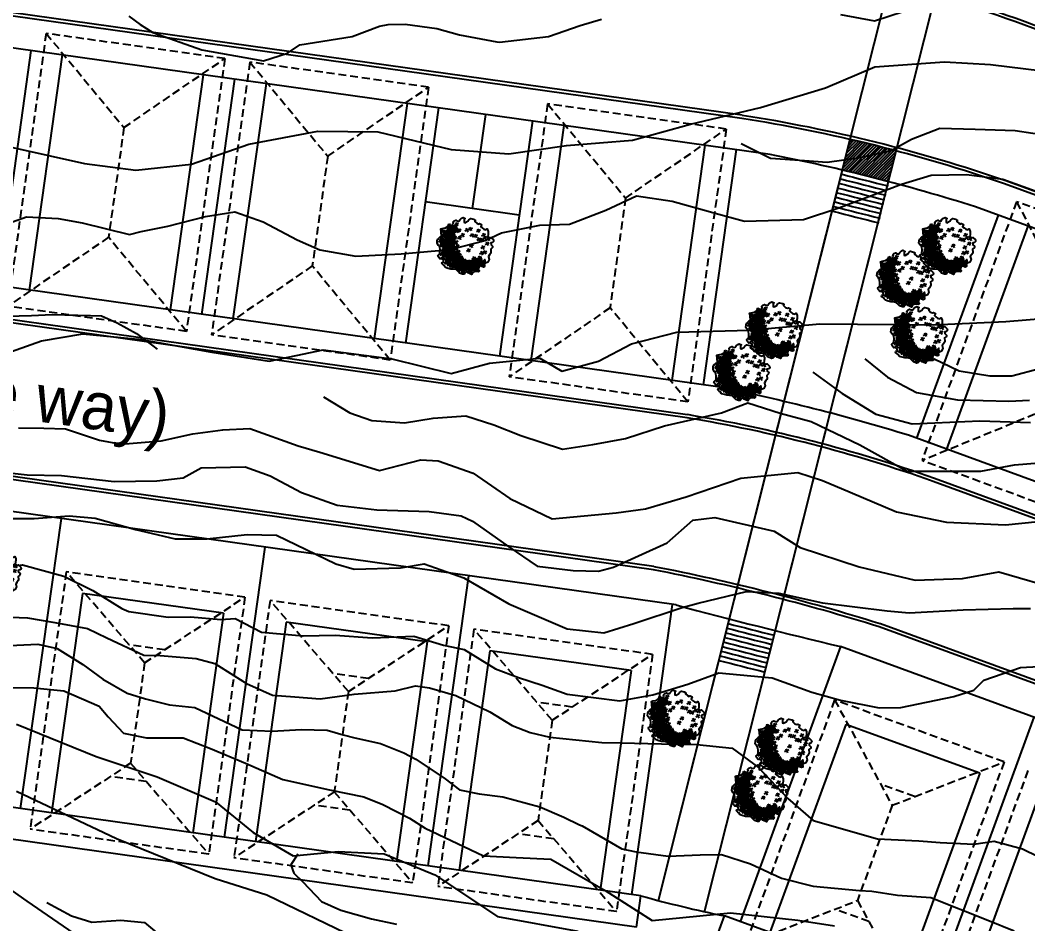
# Model space of a CAD drawing. Header units: inches. Extents: x 200 to 566, y -336 to 11.
# Drawn here: x 308.8 to 372.5, y -160.5 to -103.4 of the extents above; entities that cross this region are included whole.
import ezdxf

# ---------------------------------------------------------------- set-up
doc = ezdxf.new("R2010")
doc.units = ezdxf.units.IN
doc.header["$MEASUREMENT"] = 0
doc.linetypes.add('DASHED', pattern=[0.75, 0.5, -0.25])
doc.layers.get('0').update_dxf_attribs({"color": 31})
for name, color, linetype in [('boundary', 21, 'Continuous'), ('NEW', 7, 'Continuous'), ('pavement', 32, 'Continuous'), ('retaining wall', 7, 'Continuous'), ('roof', 1, 'DASHED'), ('trees', 76, 'Continuous')]:
    doc.layers.add(name, color=color, linetype=linetype)

# ---------------------------------------------------------------- blocks, each defined once
blk = doc.blocks.new('decitree')
at = {"layer": 'boundary'}
blk.add_lwpolyline([(-4.54, 2.53), (-4.18, 2.47), (-3.98, 2.25), (-3.73, 2.5), (-3.82, 2.86), (-3.79, 3.05), (-3.98, 3.19), (-3.85, 3.55), (-3.6, 3.83), (-3.26, 3.8), (-2.93, 3.97), (-2.85, 4.33), (-2.68, 4.75), (-2.46, 5), (-1.93, 5), (-2.01, 4.66), (-1.79, 4.22), (-1.54, 4.25), (-1.21, 4.75), (-1.15, 5.08), (-0.9, 5.52), (-0.29, 5.63), (0.15, 5.58), (0.12, 5.33), (0.65, 5.19), (1.1, 5.19), (1.23, 5.38), (1.68, 5.36), (1.73, 4.86), (2.1, 4.75), (2.54, 4.66), (3.01, 4.75), (3.18, 5.05), (3.59, 4.66), (3.71, 4.44), (3.84, 4.11), (3.98, 3.61), (4.4, 3.58), (4.65, 3.75), (5.34, 3.53), (5.51, 3.25), (5.4, 2.94), (5.12, 2.72), (5.32, 2.39), (5.76, 2.25), (5.87, 1.97), (5.65, 1.53), (5.98, 0.97), (6.04, 0.78), (5.98, 0.31), (5.9, -0.11), (6.29, -0.58), (6.29, -1.22), (5.95, -1.63), (5.68, -1.25), (5.48, -0.97), (5.26, -1.52), (5.95, -2.08), (6.07, -2.33), (5.9, -2.55), (5.01, -2.63), (5.12, -3.41), (5.51, -3.63), (5.4, -3.88), (4.62, -4.19), (4.32, -4.63), (4.34, -5.02), (3.54, -5.02), (3.07, -4.91), (2.93, -5.32), (2.87, -5.63), (2.59, -5.79), (1.93, -5.85), (1.71, -5.77), (0.96, -5.52), (0.37, -5.66), (-0.1, -5.88), (-0.65, -5.99), (-1.26, -6.07), (-1.62, -5.9), (-1.93, -5.79), (-2.32, -5.68), (-2.37, -5.43), (-2.21, -5.29), (-2.07, -5.29), (-2.35, -4.82), (-2.82, -4.77), (-3.1, -4.96), (-3.57, -4.71), (-3.79, -4.49), (-3.76, -4.32), (-3.71, -4.24), (-3.62, -3.85), (-3.87, -3.24), (-4.18, -2.74), (-4.43, -2.58), (-4.57, -2.55), (-5.07, -2.24), (-5.26, -1.74), (-5.29, -1.36), (-5.09, -0.75), (-4.87, -0.47), (-5.32, 0.31), (-5.65, 0.81), (-5.43, 1.03), (-4.85, 1.45), (-4.48, 2.03), (-4.57, 2.47), (-4.54, 2.55)], dxfattribs=at)
at = {"layer": 'trees', "linetype": 'Continuous'}
for points in [[(1.93, 4.27), (1.35, 3.53)], [(-4.59, 2.23), (-4.33, 2.19), (-4.18, 2.01), (-4.26, 2.45), (-4.26, 2.46)], [(-4.59, 2.23), (-4.33, 2.19), (-4.18, 2.01), (-4.26, 2.45), (-4.26, 2.46)], [(-3.76, 2.14), (-4.35, 1.39)], [(-4.12, 2.44), (-3.43, 1.89)], [(-3.48, 2.53), (-4.07, 1.78)], [(-3.62, 2.64), (-2.93, 2.08)], [(-2.99, 2.72), (-3.57, 1.97)], [(-3.54, 2.19), (-2.85, 1.64)], [(-3.48, 2.55), (-2.79, 2)], [(-2.9, 2.28), (-3.48, 1.53)], [(-3.46, 3), (-2.76, 2.44)], [(-3.43, 3.39), (-2.74, 2.83)], [(-2.85, 2.64), (-3.43, 1.89)], [(-2.82, 3.08), (-3.4, 2.33)], [(-2.79, 3.47), (-3.37, 2.72)], [(-3.12, 2.39), (-2.43, 1.83)], [(-2.49, 2.47), (-3.07, 1.72)], [(-3.01, 2.14), (-2.32, 1.58)], [(-2.37, 2.22), (-2.96, 1.47)], [(-2.68, 2.19), (-1.99, 1.64)], [(-2.04, 2.28), (-2.62, 1.53)], [(-2.4, 2.47), (-1.71, 1.92)], [(-1.76, 2.55), (-2.35, 1.81)], [(-0.96, 3.22), (-0.26, 2.67)], [(-0.32, 3.3), (-0.9, 2.55)], [(-0.38, 3.78), (0.32, 3.22)], [(0.26, 3.86), (-0.32, 3.11)], [(0.49, 2.72), (1.18, 2.17)], [(1.12, 2.8), (0.54, 2.06)], [(1.26, 2.92), (1.96, 2.36)], [(1.29, 4.19), (1.98, 3.64)], [(1.9, 3), (1.32, 2.25)], [(2.15, 2.55), (2.84, 2)], [(2.79, 2.64), (2.21, 1.89)], [(2.68, 3.83), (3.37, 3.28)], [(3.32, 3.91), (2.73, 3.16)], [(2.79, 2.67), (3.48, 2.11)], [(3.43, 2.75), (2.84, 2)], [(3.21, 3.41), (3.9, 2.86)], [(3.84, 3.5), (3.26, 2.75)], [(3.93, 3.53), (4.62, 2.97)], [(4.57, 3.61), (3.98, 2.86)], [(4.15, 2.53), (4.84, 1.97)], [(4.79, 2.61), (4.21, 1.86)], [(-5.43, 0.81), (-4.73, 0.25)], [(-4.79, 0.89), (-5.37, 0.14)], [(-5.07, 0.89), (-4.37, 0.34)], [(-4.43, 0.97), (-5.01, 0.22)], [(-4.87, 0.67), (-4.18, 0.11)], [(-4.23, 0.75), (-4.82, 0)], [(-4.82, 0.56), (-4.12, 0)], [(-4.18, 0.64), (-4.76, -0.11)], [(-4.15, 0.06), (-4.73, -0.69)], [(-4.15, 0), (-4.73, -0.75)], [(-4.68, 0.59), (-3.98, 0.03)], [(-4.65, 0.5), (-3.96, -0.05)], [(-4.62, 1.22), (-3.93, 0.67)], [(-4.04, 0.67), (-4.62, -0.08)], [(-4.01, 0.59), (-4.6, -0.16)], [(-3.98, 1.31), (-4.57, 0.56)], [(-4.54, 0.78), (-3.85, 0.22)], [(-3.9, 0.86), (-4.48, 0.11)], [(-4.46, 1.92), (-3.76, 1.36)], [(-4.4, 2.06), (-3.71, 1.5)], [(-3.82, 2), (-4.4, 1.25)], [(-4.4, 0.03), (-3.71, -0.52)], [(-3.76, 0.11), (-4.35, -0.63)], [(-4.32, 1.56), (-3.62, 1)], [(-4.32, 0.45), (-3.62, -0.11)], [(-3.68, 1.64), (-4.26, 0.89)], [(-3.68, 0.53), (-4.26, -0.22)], [(-4.21, 0.45), (-3.51, -0.11)], [(-4.15, 0.53), (-3.46, -0.02)], [(-3.57, 0.53), (-4.15, -0.22)], [(-3.51, 0.61), (-4.1, -0.14)], [(-4.07, 1.81), (-3.37, 1.25)], [(-4.04, 0.89), (-3.35, 0.34)], [(-3.43, 1.89), (-4.01, 1.14)], [(-4.01, 1.14), (-3.32, 0.59)], [(-3.4, 0.97), (-3.98, 0.22)], [(-3.37, 1.22), (-3.96, 0.47)], [(-3.9, 1.36), (-3.21, 0.81)], [(-3.9, 0.03), (-3.21, -0.52)], [(-3.26, 1.45), (-3.85, 0.7)], [(-3.26, 0.11), (-3.85, -0.63)], [(-3.82, 0.45), (-3.12, -0.11)], [(-3.23, 0.03), (-3.82, -0.72)], [(-3.79, 1.39), (-3.1, 0.84)], [(-3.18, 0.53), (-3.76, -0.22)], [(-3.15, 1.47), (-3.73, 0.72)], [(-3.68, 0.53), (-2.99, -0.02)], [(-3.04, 0.61), (-3.62, -0.14)], [(-3.6, 1.2), (-2.9, 0.64)], [(-3.6, 0.97), (-2.9, 0.42)], [(-3.57, 1.67), (-2.87, 1.11)], [(-2.96, 1.28), (-3.54, 0.53)], [(-3.54, 1.25), (-2.85, 0.7)], [(-2.96, 1.06), (-3.54, 0.31)], [(-2.93, 1.75), (-3.51, 1)], [(-2.9, 1.33), (-3.48, 0.59)], [(-3.46, 0.34), (-2.76, -0.22)], [(-3.46, 0.09), (-2.76, -0.47)], [(-3.43, 2.03), (-2.74, 1.47)], [(-2.82, 0.42), (-3.4, -0.33)], [(-2.82, 0.17), (-3.4, -0.58)], [(-2.82, 0.03), (-3.4, -0.72)], [(-2.79, 2.11), (-3.37, 1.36)], [(-3.32, 0.7), (-2.62, 0.14)], [(-3.29, 1.2), (-2.6, 0.64)], [(-3.26, 1.86), (-2.57, 1.31)], [(-2.68, 0.78), (-3.26, 0.03)], [(-2.65, 1.28), (-3.23, 0.53)], [(-2.65, 0), (-3.23, -0.75)], [(-2.62, 1.94), (-3.21, 1.2)], [(-3.18, 0.09), (-2.49, -0.47)], [(-2.57, 0.03), (-3.15, -0.72)], [(-2.54, 0.17), (-3.12, -0.58)], [(-3.04, 0.47), (-2.35, -0.08)], [(-2.4, 0.56), (-2.99, -0.19)], [(-2.96, 0.95), (-2.26, 0.39)], [(-2.96, 0.17), (-2.26, -0.39)], [(-2.32, 1.03), (-2.9, 0.28)], [(-2.32, 0.25), (-2.9, -0.5)], [(-2.68, 0.14), (-1.99, -0.41)], [(-2.65, 0.22), (-1.96, -0.33)], [(-2.04, 0.22), (-2.62, -0.52)], [(-2.01, 0.31), (-2.6, -0.44)], [(-2.51, 0.72), (-1.82, 0.17)], [(-1.87, 0.81), (-2.46, 0.06)], [(-1.26, 0.03), (-1.85, -0.72)], [(-1.62, 1.11), (-0.93, 0.56)], [(-0.99, 1.2), (-1.57, 0.45)], [(-1.29, 1.89), (-0.6, 1.33)], [(-0.65, 1.97), (-1.24, 1.22)], [(1.35, 0.67), (2.04, 0.11)], [(1.98, 0.75), (1.4, 0)], [(3.68, 1.39), (4.37, 0.84)], [(4.32, 1.47), (3.73, 0.72)], [(3.96, 0.2), (4.65, -0.36)], [(4.59, 0.28), (4.01, -0.47)], [(4.48, 0.67), (5.18, 0.11)], [(5.12, 0.75), (4.54, 0)], [(-4.98, -0.86), (-4.29, -1.41)], [(-4.96, -1.22), (-4.26, -1.77)], [(-4.35, -0.77), (-4.93, -1.52)], [(-4.32, -1.13), (-4.9, -1.88)], [(-4.79, -0.02), (-4.1, -0.58)], [(-4.79, -0.08), (-4.1, -0.63)], [(-4.73, -0.77), (-4.04, -1.33)], [(-4.1, -0.69), (-4.68, -1.44)], [(-4.48, -1.38), (-3.79, -1.94)], [(-4.46, -1.69), (-3.76, -2.24)], [(-3.85, -1.3), (-4.43, -2.05)], [(-3.82, -1.61), (-4.4, -2.35)], [(-4.37, -0.83), (-3.68, -1.38)], [(-3.73, -0.75), (-4.32, -1.49)], [(-4.29, -1.25), (-3.6, -1.8)], [(-3.65, -1.16), (-4.23, -1.91)], [(-4.18, -1.83), (-3.48, -2.38)], [(-3.54, -1.74), (-4.12, -2.49)], [(-4.01, -0.27), (-3.32, -0.83)], [(-4.01, -1.91), (-3.32, -2.47)], [(-3.37, -0.19), (-3.96, -0.94)], [(-3.37, -1.83), (-3.96, -2.58)], [(-3.87, -0.05), (-3.18, -0.61)], [(-3.87, -1.49), (-3.18, -2.05)], [(-3.23, -1.41), (-3.82, -2.16)], [(-3.73, -0.41), (-3.04, -0.97)], [(-3.73, -1.94), (-3.04, -2.49)], [(-3.1, -0.33), (-3.68, -1.08)], [(-3.1, -1.86), (-3.68, -2.6)], [(-3.65, -0.94), (-2.96, -1.49)], [(-3.01, -0.86), (-3.6, -1.61)], [(-3.51, -0.11), (-2.82, -0.66)], [(-3.51, -0.61), (-2.82, -1.16)], [(-2.87, -0.02), (-3.46, -0.77)], [(-3.46, -0.05), (-2.76, -0.61)], [(-2.87, -0.52), (-3.46, -1.27)], [(-3.4, -0.3), (-2.71, -0.86)], [(-2.76, -0.22), (-3.35, -0.97)], [(-3.29, -0.08), (-2.6, -0.63)], [(-3.29, -1.02), (-2.6, -1.58)], [(-3.29, -1.52), (-2.6, -2.08)], [(-3.26, -1.36), (-2.57, -1.91)], [(-2.65, -0.94), (-3.23, -1.69)], [(-2.65, -1.44), (-3.23, -2.19)], [(-3.21, -0.05), (-2.51, -0.61)], [(-2.62, -1.27), (-3.21, -2.02)], [(-3.12, -0.27), (-2.43, -0.83)], [(-3.12, -0.61), (-2.43, -1.16)], [(-2.49, -0.19), (-3.07, -0.94)], [(-2.49, -0.52), (-3.07, -1.27)], [(-2.96, -1.94), (-2.26, -2.49)], [(-2.32, -1.86), (-2.9, -2.6)], [(-2.85, -0.27), (-2.15, -0.83)], [(-2.82, -0.33), (-2.12, -0.88)], [(-2.21, -0.19), (-2.79, -0.94)], [(-2.18, -0.25), (-2.76, -1)], [(-2.74, -0.11), (-2.04, -0.66)], [(-2.1, -0.02), (-2.68, -0.77)], [(-2.65, -1.91), (-1.96, -2.47)], [(-2.07, -2.1), (-2.65, -2.85)], [(-2.62, -0.22), (-1.93, -0.77)], [(-2.6, -0.8), (-1.9, -1.36)], [(-2.01, -1.83), (-2.6, -2.58)], [(-1.99, -0.14), (-2.57, -0.88)], [(-2.57, -0.72), (-1.87, -1.27)], [(-1.96, -0.72), (-2.54, -1.47)], [(-1.93, -0.63), (-2.51, -1.38)], [(-2.51, -1.19), (-1.82, -1.74)], [(-2.51, -1.41), (-1.82, -1.97)], [(-1.87, -1.11), (-2.46, -1.86)], [(-1.87, -1.33), (-2.46, -2.08)], [(-2.37, -0.83), (-1.68, -1.38)], [(-2.37, -1.66), (-1.68, -2.22)], [(-2.35, -1.83), (-1.65, -2.38)], [(-1.74, -0.75), (-2.32, -1.49)], [(-1.74, -1.58), (-2.32, -2.33)], [(-1.71, -1.74), (-2.29, -2.49)], [(-2.26, -0.16), (-1.57, -0.72)], [(-2.26, -0.88), (-1.57, -1.44)], [(-1.62, -0.08), (-2.21, -0.83)], [(-2.21, -0.72), (-1.51, -1.27)], [(-1.62, -0.8), (-2.21, -1.55)], [(-1.57, -0.63), (-2.15, -1.38)], [(-2.01, -1.66), (-1.32, -2.22)], [(-1.37, -1.58), (-1.96, -2.33)], [(-1.96, -2.08), (-1.26, -2.63)], [(-1.93, -1.61), (-1.24, -2.16)], [(-1.9, -0.05), (-1.21, -0.61)], [(-1.32, -1.99), (-1.9, -2.74)], [(-1.29, -1.52), (-1.87, -2.27)], [(-1.82, -1.99), (-1.13, -2.55)], [(-1.76, -1.41), (-1.07, -1.97)], [(-1.18, -1.91), (-1.76, -2.66)], [(-1.13, -1.33), (-1.71, -2.08)], [(-1.43, -1.33), (-0.74, -1.88)], [(-0.79, -1.25), (-1.37, -1.99)], [(-1.32, -0.63), (-0.63, -1.19)], [(-0.68, -0.55), (-1.26, -1.3)], [(-1.24, -1.16), (-0.54, -1.72)], [(-0.65, -2.05), (-1.24, -2.8)], [(-0.6, -1.08), (-1.18, -1.83)], [(-0.93, -2.1), (-0.24, -2.66)], [(-0.29, -2.02), (-0.88, -2.77)], [(-0.65, -1.66), (0.04, -2.22)], [(-0.01, -1.58), (-0.6, -2.33)], [(0.29, -2.1), (-0.29, -2.85)], [(0.43, -2.1), (-0.15, -2.85)], [(1.21, -0.44), (1.9, -1)], [(1.85, -0.36), (1.26, -1.11)], [(2.96, -1.49), (3.65, -2.05)], [(3.59, -1.41), (3.01, -2.16)], [(3.07, -2.08), (3.76, -2.63)], [(3.71, -1.99), (3.12, -2.74)], [(3.46, -1.86), (4.15, -2.41)], [(4.09, -1.77), (3.51, -2.52)], [(3.68, -1.52), (4.37, -2.08)], [(4.32, -1.44), (3.73, -2.19)], [(3.73, -1.72), (4.43, -2.27)], [(4.37, -1.63), (3.79, -2.38)], [(3.98, -0.86), (4.68, -1.41)], [(3.98, -1.86), (4.68, -2.41)], [(4.62, -0.77), (4.04, -1.52)], [(4.62, -1.77), (4.04, -2.52)], [(4.29, -1.13), (4.98, -1.69)], [(4.32, -1.94), (5.01, -2.49)], [(4.93, -1.05), (4.34, -1.8)], [(4.95, -1.86), (4.37, -2.6)], [(4.51, -1.49), (5.2, -2.05)], [(5.15, -1.41), (4.57, -2.16)], [(4.57, -1.94), (5.26, -2.49)], [(5.2, -1.86), (4.62, -2.6)], [(4.68, -1.69), (5.37, -2.24)], [(4.68, -1.77), (5.37, -2.33)], [(5.32, -1.61), (4.73, -2.35)], [(5.32, -1.69), (4.73, -2.44)], [(4.95, -1.74), (5.65, -2.3)], [(5.59, -1.66), (5.01, -2.41)], [(5.04, -1.91), (5.73, -2.47)], [(5.68, -1.83), (5.09, -2.58)], [(-3.6, -2.35), (-2.9, -2.91)], [(-2.96, -2.27), (-3.54, -3.02)], [(-3.48, -2.99), (-2.79, -3.55)], [(-3.48, -3.66), (-2.79, -4.21)], [(-3.46, -2.27), (-2.76, -2.83)], [(-2.85, -2.91), (-3.43, -3.66)], [(-2.85, -3.58), (-3.43, -4.32)], [(-2.82, -2.19), (-3.4, -2.94)], [(-3.37, -2.72), (-2.68, -3.27)], [(-2.74, -2.63), (-3.32, -3.38)], [(-3.18, -2.96), (-2.49, -3.52)], [(-2.54, -2.88), (-3.12, -3.63)], [(-3.04, -3.21), (-2.35, -3.77)], [(-3.01, -4.02), (-2.32, -4.57)], [(-2.4, -3.13), (-2.99, -3.88)], [(-2.37, -3.94), (-2.96, -4.68)], [(-2.87, -2.99), (-2.18, -3.55)], [(-2.82, -2.55), (-2.12, -3.1)], [(-2.24, -2.91), (-2.82, -3.66)], [(-2.82, -3.3), (-2.12, -3.85)], [(-2.18, -2.47), (-2.76, -3.21)], [(-2.18, -3.21), (-2.76, -3.96)], [(-2.71, -2.19), (-2.01, -2.74)], [(-2.68, -2.83), (-1.99, -3.38)], [(-2.04, -2.74), (-2.62, -3.49)], [(-2.54, -2.38), (-1.85, -2.94)], [(-1.9, -2.3), (-2.49, -3.05)], [(-2.37, -2.55), (-1.68, -3.1)], [(-2.35, -2.69), (-1.65, -3.24)], [(-2.35, -3.38), (-1.65, -3.94)], [(-1.74, -2.47), (-2.32, -3.21)], [(-1.71, -2.6), (-2.29, -3.35)], [(-1.71, -3.3), (-2.29, -4.05)], [(-2.24, -2.55), (-1.54, -3.1)], [(-1.6, -2.47), (-2.18, -3.21)], [(-2.18, -4.02), (-1.49, -4.57)], [(-1.54, -3.94), (-2.12, -4.68)], [(-2.07, -2.22), (-1.37, -2.77)], [(-2.07, -3.24), (-1.37, -3.8)], [(-2.07, -3.55), (-1.37, -4.1)], [(-1.43, -2.13), (-2.01, -2.88)], [(-1.43, -3.16), (-2.01, -3.91)], [(-1.43, -3.46), (-2.01, -4.21)], [(-1.9, -2.41), (-1.21, -2.96)], [(-1.9, -3.74), (-1.21, -4.3)], [(-1.26, -2.33), (-1.85, -3.08)], [(-1.26, -3.66), (-1.85, -4.41)], [(-1.82, -4.13), (-1.13, -4.68)], [(-1.79, -2.49), (-1.1, -3.05)], [(-1.18, -4.05), (-1.76, -4.8)], [(-1.15, -2.41), (-1.74, -3.16)], [(-1.65, -2.55), (-0.96, -3.1)], [(-1.65, -3.41), (-0.96, -3.96)], [(-1.01, -2.47), (-1.6, -3.21)], [(-1.01, -3.33), (-1.6, -4.07)], [(-1.49, -2.35), (-0.79, -2.91)], [(-1.49, -4.21), (-0.79, -4.77)], [(-0.85, -2.27), (-1.43, -3.02)], [(-0.85, -4.13), (-1.43, -4.88)], [(-1.4, -2.58), (-0.71, -3.13)], [(-1.4, -3.63), (-0.71, -4.19)], [(-1.37, -3.35), (-0.68, -3.91)], [(-0.76, -2.49), (-1.35, -3.24)], [(-0.76, -3.55), (-1.35, -4.3)], [(-1.32, -2.96), (-0.63, -3.52)], [(-0.74, -3.27), (-1.32, -4.02)], [(-1.29, -2.13), (-0.6, -2.69)], [(-0.68, -2.88), (-1.26, -3.63)], [(-1.1, -3.91), (-0.4, -4.46)], [(-1.07, -2.41), (-0.38, -2.96)], [(-1.07, -2.55), (-0.38, -3.1)], [(-0.46, -3.82), (-1.04, -4.57)], [(-0.43, -2.33), (-1.01, -3.08)], [(-0.43, -2.47), (-1.01, -3.21)], [(-0.85, -2.22), (-0.15, -2.77)], [(-0.85, -3.1), (-0.15, -3.66)], [(-0.82, -2.24), (-0.13, -2.8)], [(-0.21, -2.13), (-0.79, -2.88)], [(-0.21, -3.02), (-0.79, -3.77)], [(-0.18, -2.16), (-0.76, -2.91)], [(-0.76, -2.58), (-0.07, -3.13)], [(-0.76, -2.96), (-0.07, -3.52)], [(-0.13, -2.49), (-0.71, -3.24)], [(-0.71, -3.88), (-0.01, -4.43)], [(-0.6, -3.38), (0.1, -3.94)], [(-0.57, -3.85), (0.12, -4.41)], [(0.04, -3.3), (-0.54, -4.05)], [(-0.51, -3.08), (0.18, -3.63)], [(0.07, -3.77), (-0.51, -4.52)], [(0.12, -2.99), (-0.46, -3.74)], [(-0.35, -2.19), (0.35, -2.74)], [(-0.32, -2.58), (0.37, -3.13)], [(-0.29, -3.21), (0.4, -3.77)], [(0.32, -2.49), (-0.26, -3.24)], [(-0.26, -4.1), (0.43, -4.66)], [(0.35, -3.13), (-0.24, -3.88)], [(-0.21, -2.19), (0.49, -2.74)], [(0.37, -4.02), (-0.21, -4.77)], [(-0.18, -2.55), (0.51, -3.1)], [(-0.15, -3.41), (0.54, -3.96)], [(0.46, -2.47), (-0.13, -3.21)], [(0.49, -3.33), (-0.1, -4.07)], [(-0.04, -2.27), (0.65, -2.83)], [(-0.01, -3.05), (0.68, -3.6)], [(0.6, -2.19), (0.01, -2.94)], [(0.01, -2.66), (0.71, -3.21)], [(0.01, -3.02), (0.71, -3.58)], [(0.62, -2.96), (0.04, -3.71)], [(0.65, -2.58), (0.07, -3.33)], [(0.65, -2.94), (0.07, -3.69)], [(0.1, -3.49), (0.79, -4.05)], [(0.15, -2.66), (0.85, -3.21)], [(0.15, -3.35), (0.85, -3.91)], [(0.73, -3.41), (0.15, -4.16)], [(0.79, -2.58), (0.21, -3.33)], [(0.21, -4.02), (0.9, -4.57)], [(0.26, -2.83), (0.96, -3.38)], [(0.26, -3.91), (0.96, -4.46)], [(0.85, -3.94), (0.26, -4.68)], [(0.29, -2.88), (0.98, -3.44)], [(0.9, -2.74), (0.32, -3.49)], [(0.49, -2.63), (1.18, -3.19)], [(0.51, -3.69), (1.21, -4.24)], [(1.12, -2.55), (0.54, -3.3)], [(0.54, -3.16), (1.23, -3.71)], [(0.54, -3.96), (1.23, -4.52)], [(1.15, -3.6), (0.57, -4.35)], [(0.57, -4.1), (1.26, -4.66)], [(0.6, -3.02), (1.29, -3.58)], [(1.18, -3.08), (0.6, -3.82)], [(1.18, -3.88), (0.6, -4.63)], [(0.62, -3.3), (1.32, -3.85)], [(1.21, -4.02), (0.62, -4.77)], [(1.23, -2.94), (0.65, -3.69)], [(1.26, -3.21), (0.68, -3.96)], [(0.71, -2.41), (1.4, -2.96)], [(0.73, -2.77), (1.43, -3.33)], [(1.37, -2.69), (0.79, -3.44)], [(0.9, -4.05), (1.6, -4.6)], [(0.93, -3.24), (1.62, -3.8)], [(1.54, -3.96), (0.96, -4.71)], [(1.04, -3.66), (1.73, -4.21)], [(1.1, -3.55), (1.79, -4.1)], [(1.68, -3.58), (1.1, -4.32)], [(1.73, -3.46), (1.15, -4.21)], [(1.21, -3.33), (1.9, -3.88)], [(1.23, -2.8), (1.93, -3.35)], [(1.23, -2.85), (1.93, -3.41)], [(1.23, -2.91), (1.93, -3.46)], [(1.85, -3.24), (1.26, -3.99)], [(1.87, -2.72), (1.29, -3.46)], [(1.87, -2.77), (1.29, -3.52)], [(1.87, -2.83), (1.29, -3.58)], [(1.37, -3.13), (2.07, -3.69)], [(1.4, -4.16), (2.1, -4.71)], [(2.01, -3.05), (1.43, -3.8)], [(1.43, -3.66), (2.12, -4.21)], [(2.04, -4.07), (1.46, -4.82)], [(2.07, -3.58), (1.48, -4.32)], [(2.21, -4.24), (1.62, -4.99)], [(1.65, -2.88), (2.35, -3.44)], [(1.68, -3.38), (2.37, -3.94)], [(1.68, -3.66), (2.37, -4.21)], [(2.29, -2.8), (1.71, -3.55)], [(1.71, -3.08), (2.4, -3.63)], [(2.32, -3.3), (1.73, -4.05)], [(2.32, -3.58), (1.73, -4.32)], [(2.35, -2.99), (1.76, -3.74)], [(1.9, -2.8), (2.59, -3.35)], [(1.9, -2.99), (2.59, -3.55)], [(1.9, -3.58), (2.59, -4.13)], [(2.54, -2.72), (1.96, -3.46)], [(2.54, -2.91), (1.96, -3.66)], [(2.54, -3.49), (1.96, -4.24)], [(1.98, -2.99), (2.68, -3.55)], [(1.98, -3.96), (2.68, -4.52)], [(2.57, -4.21), (1.98, -4.96)], [(2.62, -2.91), (2.04, -3.66)], [(2.62, -3.88), (2.04, -4.63)], [(2.1, -3.99), (2.79, -4.55)], [(2.12, -3.52), (2.82, -4.07)], [(2.15, -2.99), (2.84, -3.55)], [(2.15, -3.27), (2.84, -3.82)], [(2.73, -3.91), (2.15, -4.66)], [(2.76, -3.44), (2.18, -4.19)], [(2.79, -2.91), (2.21, -3.66)], [(2.79, -3.19), (2.21, -3.94)], [(2.23, -3.66), (2.93, -4.21)], [(2.87, -3.58), (2.29, -4.32)], [(2.32, -4.02), (3.01, -4.57)], [(2.96, -3.94), (2.37, -4.68)], [(2.4, -2.55), (3.09, -3.1)], [(2.4, -3.96), (3.09, -4.52)], [(3.04, -2.47), (2.46, -3.21)], [(3.04, -3.88), (2.46, -4.63)], [(2.48, -3.02), (3.18, -3.58)], [(3.12, -2.94), (2.54, -3.69)], [(2.73, -3.58), (3.43, -4.13)], [(3.37, -3.49), (2.79, -4.24)], [(2.82, -3.35), (3.51, -3.91)], [(3.46, -3.27), (2.87, -4.02)], [(2.9, -2.3), (3.59, -2.85)], [(2.93, -3.94), (3.62, -4.49)], [(3.54, -2.22), (2.96, -2.96)], [(3.57, -3.85), (2.98, -4.6)], [(3.07, -3.1), (3.76, -3.66)], [(3.09, -2.52), (3.79, -3.08)], [(3.09, -3.69), (3.79, -4.24)], [(3.71, -3.02), (3.12, -3.77)], [(3.73, -2.44), (3.15, -3.19)], [(3.73, -3.6), (3.15, -4.35)], [(3.21, -2.66), (3.9, -3.21)], [(3.84, -2.58), (3.26, -3.33)], [(3.26, -3.6), (3.96, -4.16)], [(3.29, -3.91), (3.98, -4.46)], [(3.29, -4.21), (3.98, -4.77)], [(3.29, -4.24), (3.98, -4.8)], [(3.9, -3.52), (3.32, -4.27)], [(3.93, -3.82), (3.34, -4.57)], [(3.93, -4.13), (3.34, -4.88)], [(3.93, -4.16), (3.34, -4.91)], [(3.59, -2.22), (4.29, -2.77)], [(3.59, -3.69), (4.29, -4.24)], [(3.59, -4.21), (4.29, -4.77)], [(3.62, -2.63), (4.32, -3.19)], [(4.23, -2.13), (3.65, -2.88)], [(3.65, -3.33), (4.34, -3.88)], [(4.23, -3.6), (3.65, -4.35)], [(4.23, -4.13), (3.65, -4.88)], [(4.26, -2.55), (3.68, -3.3)], [(3.71, -2.24), (4.4, -2.8)], [(4.29, -3.24), (3.71, -3.99)], [(3.73, -2.69), (4.43, -3.24)], [(4.34, -2.16), (3.76, -2.91)], [(3.76, -3.08), (4.45, -3.63)], [(4.37, -2.6), (3.79, -3.35)], [(4.4, -2.99), (3.82, -3.74)], [(3.82, -3.19), (4.51, -3.74)], [(3.82, -3.3), (4.51, -3.85)], [(4.45, -3.1), (3.87, -3.85)], [(4.45, -3.21), (3.87, -3.96)], [(3.98, -3.49), (4.68, -4.05)], [(4.04, -2.22), (4.73, -2.77)], [(4.62, -3.41), (4.04, -4.16)], [(4.68, -2.13), (4.09, -2.88)], [(4.15, -2.85), (4.84, -3.41)], [(4.18, -2.44), (4.87, -2.99)], [(4.18, -3.13), (4.87, -3.69)], [(4.79, -2.77), (4.21, -3.52)], [(4.82, -2.35), (4.23, -3.1)], [(4.82, -3.05), (4.23, -3.8)], [(4.4, -3.35), (5.09, -3.91)], [(5.04, -3.27), (4.45, -4.02)], [(-1.9, -4.66), (-1.21, -5.21)], [(-1.87, -4.71), (-1.18, -5.27)], [(-1.26, -4.57), (-1.85, -5.32)], [(-1.24, -4.63), (-1.82, -5.38)], [(-1.79, -4.85), (-1.1, -5.41)], [(-1.15, -4.77), (-1.74, -5.52)], [(-1.18, -4.93), (-0.49, -5.49)], [(-0.54, -4.85), (-1.13, -5.6)], [(-0.93, -4.68), (-0.24, -5.24)], [(-0.29, -4.6), (-0.88, -5.35)], [(-0.54, -5.02), (0.15, -5.57)], [(0.1, -4.93), (-0.49, -5.68)], [(-0.26, -4.35), (0.43, -4.91)], [(0.37, -4.27), (-0.21, -5.02)], [(-0.01, -4.57), (0.68, -5.13)], [(0.01, -4.82), (0.71, -5.38)], [(0.62, -4.49), (0.04, -5.24)], [(0.65, -4.74), (0.07, -5.49)], [(0.57, -4.57), (1.26, -5.13)], [(0.6, -4.43), (1.29, -4.99)], [(1.21, -4.49), (0.62, -5.24)], [(1.23, -4.35), (0.65, -5.1)], [(0.79, -4.8), (1.48, -5.35)], [(1.43, -4.71), (0.85, -5.46)], [(0.85, -4.71), (1.54, -5.27)], [(1.48, -4.63), (0.9, -5.38)], [(1.32, -4.38), (2.01, -4.93)], [(1.32, -4.82), (2.01, -5.38)], [(1.96, -4.3), (1.37, -5.05)], [(1.96, -4.74), (1.37, -5.49)], [(1.57, -4.32), (2.26, -4.88)], [(1.57, -4.6), (2.26, -5.16)], [(2.21, -4.52), (1.62, -5.27)], [(1.62, -4.88), (2.32, -5.43)], [(2.26, -4.8), (1.68, -5.54)], [(1.93, -4.3), (2.62, -4.85)], [(1.93, -4.38), (2.62, -4.93)], [(1.93, -4.68), (2.62, -5.24)], [(2.57, -4.3), (1.98, -5.05)], [(2.57, -4.6), (1.98, -5.35)], [(2.12, -4.71), (2.82, -5.27)], [(2.76, -4.63), (2.18, -5.38)], [(2.18, -5.05), (2.87, -5.6)], [(2.82, -4.96), (2.23, -5.71)], [(2.51, -4.38), (3.21, -4.93)], [(3.15, -4.3), (2.57, -5.05)]]:
    blk.add_lwpolyline(points, dxfattribs=at)

msp = doc.modelspace()

# ---------------------------------------------------------------- hatches: boundary and pattern name
at = {"layer": 'pavement'}
h = msp.add_hatch(dxfattribs=at)
h.set_pattern_fill('ANSI31', color=256, style=0)
h.paths.add_polyline_path([(363.677, -113.635), (364.167, -111.69, 0.007749), (361.255, -110.969), (360.767, -112.906, -0.00627)])

# ---------------------------------------------------------------- linework, layer by layer
for points in [[(360.639, -103.085), (362.791, -103.479), (364.605, -102.886)], [(315.69, -103.176), (316.404, -103.705), (317.193, -104.208), (320.288, -105.307), (324.189, -105.996), (325.701, -105.531), (326.48, -104.994), (329.786, -104.469), (331.524, -103.826), (332.08, -103.721), (333.141, -103.69), (335.141, -103.958), (336.586, -104.356), (338.942, -104.8), (339.094, -104.825), (342.2, -104.478), (344.19, -103.783), (345.551, -103.369)], [(308.164, -111.434), (312.877, -112.499), (316.118, -112.912), (319.654, -112.538), (323.257, -111.276), (327.622, -110.44), (331.415, -110.496), (336.052, -111.612), (339.695, -111.871), (343.33, -111.344), (347.498, -111.017), (351.178, -110.008), (355.591, -108.944), (359.699, -107.705), (362.82, -106.395), (367.215, -106.066), (370.123, -106.228), (375.462, -106.884), (377.818, -107.378), (380.015, -107.265), (381.528, -106.876), (384.821, -105.134)], [(354.376, -111.233), (356.23, -112.161), (358.38, -112.301), (359.796, -112.395), (361.765, -112.131), (363.808, -111.688), (365.14, -110.946), (366.928, -110.252), (369.153, -110.316), (371.681, -110.403), (373.908, -110.746)], [(308.339, -116.175), (309.22, -115.866), (311.219, -115.957), (312.739, -116.227), (315.73, -116.972), (316.461, -116.79), (318.151, -116.451), (320.522, -115.83), (322.39, -115.54), (324.166, -116.165), (326.326, -117.319), (327.748, -117.945), (330.028, -118.339), (332.883, -118.196), (335.99, -117.926), (338.208, -117.356), (339.24, -116.868), (341.662, -116.373), (343.532, -116.312), (345.823, -115.438), (347.761, -114.54), (350.014, -114.857), (352.954, -115.678), (354.576, -116.125), (358.316, -116.029), (360.533, -115.281), (364.511, -113.789), (366.376, -113.221), (368.6, -113.184), (370.903, -113.475), (372.957, -114.225)], [(307.186, -122.141), (309.537, -122.077), (310.851, -122.019), (313.253, -122.082), (313.961, -122.103), (314.952, -122.554), (316.173, -123.232), (317.192, -124.013), (317.472, -124.214)], [(307.615, -124.598), (310.16, -123.696), (312.785, -123.251), (316.48, -123.611), (320.937, -124.398), (324.558, -124.961), (327.964, -124.258), (332.292, -124.817), (336.043, -125.76), (338.463, -125.087), (341.645, -124.791), (343.044, -125.595), (345.363, -124.973), (347.45, -123.872), (350.299, -123.146), (354.872, -123.02), (359.342, -122.615), (366.495, -122.677), (371.093, -122.474), (374.956, -122.149)], [(362.195, -124.83), (363.622, -125.988), (365.451, -126.942), (368.033, -127.409), (371.294, -127.492), (372.582, -127.435)], [(366.516, -124.806), (368.141, -125.583), (370.09, -125.902), (371.48, -125.894), (373.219, -125.428)], [(358.892, -125.659), (360.751, -127.018), (362.887, -128.325), (365.167, -128.92), (366.607, -128.862), (369.462, -128.745), (372.647, -128.854)], [(327.994, -127.224), (329.647, -128.229), (331.043, -128.728), (333.092, -128.869), (334.909, -128.58), (336.98, -128.417), (338.755, -128.99), (340.456, -129.665), (343.093, -130.538), (345.011, -130.223), (347.055, -129.857), (349.524, -129.057), (353.13, -128.226), (354.792, -127.609), (356.845, -128.256), (358.797, -128.778), (361.87, -130.257), (364.868, -131.913), (367.623, -131.923), (369.518, -131.913), (371.637, -131.521), (374.49, -131.277)], [(308.724, -129.181), (310.317, -129.198), (311.683, -129.241), (313.839, -129.964), (315.207, -130.21), (317.733, -129.993), (319.726, -129.551), (321.619, -129.313), (323.337, -129.227), (326.382, -130.326), (327.751, -130.724), (331.529, -131.869), (334.126, -131.196), (335.239, -131.266), (337.446, -132.039), (339.763, -133.649), (342.429, -134.927), (346.47, -134.55), (348.338, -134.286), (350.908, -133.537), (354.359, -132.352), (357.944, -132.002), (359.516, -132.501), (361.267, -133.251), (364.186, -134.477), (367.352, -135.144), (371.068, -135.301), (373.138, -135.087)], [(306.957, -131.904), (309.26, -132.145), (311.435, -132.183), (314.751, -132.571), (317.455, -132.53), (319.122, -132.344), (320.253, -131.704), (323.033, -131.637), (324.606, -132.212), (326.589, -133.266), (328.847, -134.064), (331.352, -134.355), (334.665, -134.463), (336.69, -134.731), (337.401, -135.082), (339.692, -136.692), (341.474, -137.924), (343.751, -138.19), (345.369, -138.232), (346.302, -137.973), (349.699, -136.433), (351.327, -135.005), (352.716, -134.845), (356.465, -135.711), (358.093, -136.742), (361.82, -137.963), (365.366, -138.805), (368.347, -138.687), (370.643, -138.269), (374.723, -139.463)], [(308.353, -134.913), (309.693, -134.906), (311.916, -134.741), (313.561, -134.884), (316.096, -135.606), (318.605, -136.2), (320.627, -136.189), (323.153, -135.921), (325.024, -135.962), (328.758, -137.766), (329.924, -138.115), (332.855, -138.022), (334.344, -137.761), (336.856, -138.659), (339.703, -140.291), (343.384, -141.868), (345.686, -142.134), (347.601, -141.54), (350.649, -140.535), (351.658, -140.25), (354.708, -139.523), (356.756, -139.613), (359.517, -140.232), (363.591, -140.741), (364.982, -140.86), (368.392, -140.664), (371.55, -140.596), (372.662, -140.59)], [(306.263, -138.195), (308.964, -137.825), (311.576, -138.546), (313.405, -139.449), (315.237, -140.579), (315.694, -140.78), (318.175, -141.146), (319.59, -141.113), (321.488, -141.28), (322.397, -141.224), (324.074, -142.077), (326.706, -142.315), (328.728, -142.279), (331.055, -142.443), (333.683, -142.327), (335.559, -142.9), (336.876, -143.171), (338.86, -144.402), (340.306, -144.952), (341.802, -145.425), (343.375, -145.999), (346.715, -146.412), (348.784, -146.045), (351.001, -145.374), (352.965, -144.653), (356.33, -144.964), (358.84, -145.863), (360.64, -146.385), (363.096, -146.853), (364.46, -146.845), (367.814, -146.142), (369.074, -145.755), (369.7, -145.118), (372.016, -144.319), (374.744, -144.177)], [(306.646, -141.083), (309.276, -141.17), (310.999, -141.465), (313.076, -141.859), (314.295, -142.435), (316.632, -143.538), (317.669, -143.557), (319.946, -143.747), (321.112, -144.07), (323.122, -145.327), (324.772, -146.053), (326.163, -146.172), (327.782, -146.289), (329.928, -145.998), (332.504, -145.781), (333.79, -145.47), (334.676, -145.592), (336.349, -146.089), (338.483, -147.117), (339.907, -147.971), (341.049, -148.42), (342.29, -148.718), (345.579, -149.054), (346.767, -149.073), (349.345, -149.134), (351.57, -149.173), (353.796, -149.414), (355.476, -150.621), (357.315, -152.588), (358.921, -153.972), (362.976, -155.141), (365.605, -155.253), (366.946, -155.372), (369.069, -155.461), (370.356, -155.277), (372.155, -155.774), (373.145, -156.25)], [(307.727, -142.953), (309.926, -142.84), (311.167, -143.112), (312.77, -144.117), (314.044, -145.048), (315.569, -145.926), (316.736, -146.3), (318.256, -146.672), (319.851, -146.84), (322.848, -148.243), (324.745, -148.334), (326.563, -148.223), (328.207, -148.264), (329.221, -148.563), (329.956, -148.761), (331.577, -149.107), (333.049, -149.707), (333.812, -150.108), (335.669, -151.34), (336.586, -152.045), (337.827, -152.291), (339.32, -152.486), (341.652, -153.106), (343.175, -153.757), (344.165, -154.258), (344.317, -154.308), (346.834, -155.764), (347.746, -155.961), (349.77, -156.229), (351.791, -156.141), (353.13, -156.134), (354.956, -156.707), (354.956, -156.707), (356.911, -157.608), (358.912, -158.129), (361.846, -158.391), (362.63, -158.437), (364.249, -158.682), (366.348, -158.847), (369.951, -160.272), (371.625, -160.946)], [(306.439, -145.572), (309.676, -145.604), (311.574, -145.797), (313.808, -146.747), (314.371, -147.429), (315.342, -148.463), (316.811, -148.759), (319.112, -148.746), (320.838, -149.421), (323.046, -150.346), (325.408, -151.398), (328.371, -152.04), (330.524, -152.484), (331.742, -152.959), (333.419, -153.837), (334.412, -154.465), (338.094, -156.218), (340.167, -156.308), (342.342, -156.423), (345.774, -158.405), (348.75, -160.289), (353.698, -159.805), (357.948, -160.263), (360.276, -160.63)], [(308.587, -147.892), (313.613, -149.943), (317.468, -151.214), (321.15, -152.79), (323.546, -154.728), (326.063, -156.21), (328.916, -155.94), (331.824, -156.076), (335.022, -157.401), (338.967, -160.04), (344.056, -160.975)], [(308.579, -152.125), (314.904, -155.106), (321.148, -157.631), (324.394, -158.678), (329.982, -161.358)], [(305.209, -156.251), (309.232, -159.067), (312.821, -161.531)], [(326.365, -156.107), (325.917, -156.768), (326.099, -157.299), (326.686, -157.854), (327.861, -159.089), (329.08, -159.64), (331.007, -160.187), (332.602, -160.532)], [(310.497, -159.161), (312.072, -159.989), (313.34, -160.387), (315.185, -160.276), (316.677, -160.419), (318.819, -162.207)]]:
    msp.add_lwpolyline(points)
at = {"layer": 'boundary'}
for p, q in [((349.145, -159.03), (360.767, -112.906)), ((352.061, -159.734), (363.677, -113.635))]:
    msp.add_line(p, q, dxfattribs=at)
at = {"layer": 'retaining wall'}
for p, q in [((349.145, -159.03), (364.212, -99.235)), ((352.061, -159.734), (367.124, -99.957)), ((309.498, -105.351), (307.41, -120.205)), ((311.478, -105.629), (309.39, -120.483)), ((320.391, -106.882), (318.303, -121.736)), ((322.371, -107.16), (320.283, -122.014)), ((324.352, -107.439), (322.264, -122.293)), ((333.264, -108.692), (331.176, -123.546)), ((335.245, -108.97), (333.156, -123.824)), ((338.215, -109.388), (337.38, -115.329)), ((341.186, -109.805), (339.098, -124.659)), ((343.167, -110.084), (341.079, -124.938)), ((352.079, -111.337), (349.991, -126.191)), ((354.06, -111.615), (351.971, -126.469)), ((370.607, -115.752), (365.46, -129.841)), ((372.485, -116.44), (367.338, -130.53)), ((311.402, -134.904), (308.827, -153.224)), ((324.276, -136.713), (321.701, -155.033)), ((337.149, -138.523), (334.574, -156.843)), ((312.756, -139.638), (310.808, -153.502)), ((350.023, -140.333), (347.447, -158.653)), ((321.669, -140.891), (319.72, -154.755)), ((325.63, -141.448), (323.681, -155.312)), ((334.542, -142.701), (332.593, -156.564)), ((360.656, -142.991), (354.308, -160.367)), ((338.503, -143.258), (336.554, -157.121)), ((347.416, -144.51), (345.467, -158.374)), ((372.867, -147.452), (366.518, -164.828)), ((360.99, -147.904), (356.186, -161.054)), ((369.444, -150.992), (364.64, -164.142)), ((373.201, -152.365), (368.397, -165.515)), ((347.756, -160.716), (348.035, -158.735)), ((352.633, -161.885), (353.32, -160.006))]:
    msp.add_line(p, q, dxfattribs=at)
for points in [[(354.414, -109.645), (256.018, -95.813)], [(354.442, -109.447), (256.046, -95.615)], [(356.2, -111.916), (257.014, -97.973)], [(352.902, -126.6), (256.906, -113.105)], [(350.96, -128.548), (246.673, -113.889)], [(350.987, -128.35), (246.701, -113.69)], [(443.902, -140.399), (371.02, -113.773)], [(443.994, -140.22), (371.088, -113.585)], [(340.351, -115.747), (334.409, -114.912)], [(442.953, -142.182), (369.171, -115.227)], [(348.831, -138.145), (259.899, -125.644)], [(348.859, -137.947), (259.927, -125.446)], [(350.265, -140.367), (252.977, -126.691)], [(425.574, -151.802), (364.948, -129.654)], [(425.074, -153.749), (366.58, -132.379)], [(425.005, -153.937), (366.511, -132.567)], [(321.669, -140.891), (312.756, -139.638)], [(334.542, -142.701), (325.63, -141.448)], [(414.785, -160.637), (363.101, -141.755)], [(414.854, -160.449), (363.169, -141.567)], [(413.517, -162.303), (360.656, -142.991)], [(347.416, -144.51), (338.503, -143.258)], [(348.035, -158.735), (257.045, -145.945)], [(347.756, -160.716), (256.767, -147.925)], [(369.444, -150.992), (360.99, -147.904)], [(422.029, -185.108), (353.32, -160.006)]]:
    msp.add_lwpolyline(points, dxfattribs=at)
for centre, radius, start, end in [((349.025, -166.892), 67.289, 67.76459, 84.1964), ((349.025, -166.892), 67.489, 67.76459, 84.1964), ((339.458, -205.275), 96.992, 70.96918, 81.11135), ((339.458, -205.275), 96.792, 70.96918, 81.11135), ((333.147, -229.288), 119.615, 72.47228, 78.88817), ((457.772, 263.343), 388.814, 255.5495, 255.99159), ((457.772, 263.343), 389.414, 255.5495, 255.99159), ((457.772, 263.343), 389.114, 255.5495, 255.99159), ((457.772, 263.343), 390.014, 255.5495, 255.99159), ((457.772, 263.343), 389.714, 255.5495, 255.99159), ((457.772, 263.343), 390.914, 255.5495, 255.99159), ((457.772, 263.343), 390.614, 255.5495, 255.99159), ((457.772, 263.343), 390.314, 255.5495, 255.99159), ((457.772, 263.343), 391.214, 255.5495, 255.99159), ((329.432, -244.456), 120.17, 72.80992, 78.73757), ((335.799, -219.318), 92.028, 70.50317, 80.52079), ((335.799, -219.318), 92.228, 70.50317, 80.52079), ((323.148, -269.703), 134.042, 72.6587, 78.95357), ((323.148, -269.703), 134.242, 72.6587, 78.95357), ((450.578, 234.974), 388.514, 255.03691, 256.61746), ((450.578, 234.974), 389.114, 255.5495, 255.99159), ((450.578, 234.974), 388.814, 255.5495, 255.99159), ((450.578, 234.974), 389.714, 255.5495, 255.99159), ((450.578, 234.974), 389.414, 255.5495, 255.99159), ((450.578, 234.974), 390.314, 255.5495, 255.99159), ((450.578, 234.974), 390.014, 255.5495, 255.99159), ((450.578, 234.974), 391.214, 255.5495, 255.99159), ((450.578, 234.974), 390.914, 255.5495, 255.99159), ((450.578, 234.974), 390.614, 255.5495, 255.99159), ((371.697, -71.998), 89.907, 254.74087, 258.20551)]:
    msp.add_arc(centre, radius, start, end, dxfattribs=at)
at = {"layer": 'roof'}
for p, q in [((310.457, -104.274), (308.035, -121.504)), ((310.457, -104.274), (315.378, -110.217)), ((315.378, -110.217), (321.746, -105.861)), ((321.746, -105.861), (319.324, -123.091)), ((323.33, -106.084), (320.908, -123.314)), ((323.33, -106.084), (328.251, -112.026)), ((328.251, -112.026), (334.619, -107.67)), ((334.619, -107.67), (332.197, -124.901)), ((342.145, -108.728), (339.723, -125.959)), ((342.145, -108.728), (347.066, -114.671)), ((315.378, -110.217), (314.403, -117.149)), ((347.066, -114.671), (353.434, -110.315)), ((353.434, -110.315), (351.012, -127.546)), ((328.251, -112.026), (327.277, -118.958)), ((347.066, -114.671), (346.092, -121.603)), ((371.77, -114.901), (365.799, -131.245)), ((371.77, -114.901), (375.339, -121.742)), ((314.403, -117.149), (308.035, -121.504)), ((319.324, -123.091), (314.403, -117.149)), ((327.277, -118.958), (320.908, -123.314)), ((332.197, -124.901), (327.277, -118.958)), ((346.092, -121.603), (339.723, -125.959)), ((351.012, -127.546), (346.092, -121.603)), ((372.937, -128.317), (365.799, -131.245)), ((311.735, -138.283), (309.452, -154.523)), ((316.684, -144.028), (311.735, -138.283)), ((316.684, -144.028), (323.024, -139.87)), ((323.024, -139.87), (320.741, -156.11)), ((324.609, -140.093), (322.326, -156.333)), ((329.557, -145.837), (324.609, -140.093)), ((329.557, -145.837), (335.898, -141.679)), ((335.898, -141.679), (333.615, -157.92)), ((337.482, -141.902), (335.199, -158.143)), ((342.431, -147.647), (337.482, -141.902)), ((342.431, -147.647), (348.771, -143.489)), ((348.771, -143.489), (346.488, -159.729)), ((316.684, -144.028), (315.793, -150.365)), ((329.557, -145.837), (328.666, -152.175)), ((360.275, -146.365), (354.647, -161.769)), ((360.275, -146.365), (363.913, -153.017)), ((342.431, -147.647), (341.54, -153.985)), ((315.793, -150.365), (309.452, -154.523)), ((315.793, -150.365), (320.741, -156.11)), ((363.913, -153.017), (370.983, -150.277)), ((370.983, -150.277), (365.355, -165.681)), ((372.486, -150.826), (366.858, -166.23)), ((328.666, -152.175), (322.326, -156.333)), ((328.666, -152.175), (333.615, -157.92)), ((363.913, -153.017), (361.717, -159.029)), ((341.54, -153.985), (335.199, -158.143)), ((341.54, -153.985), (346.488, -159.729)), ((354.647, -161.769), (361.717, -159.029)), ((361.717, -159.029), (365.355, -165.681))]:
    msp.add_line(p, q, dxfattribs=at)
for points in [[(321.746, -105.861), (310.457, -104.274)], [(334.619, -107.67), (323.33, -106.084)], [(353.434, -110.315), (342.145, -108.728)], [(382.477, -118.813), (371.77, -114.901)], [(319.324, -123.091), (308.035, -121.504)], [(332.197, -124.901), (320.908, -123.314)], [(351.012, -127.546), (339.723, -125.959)], [(376.507, -135.157), (365.799, -131.245)], [(323.024, -139.87), (311.735, -138.283)], [(335.898, -141.679), (324.609, -140.093)], [(348.771, -143.489), (337.482, -141.902)], [(317.952, -143.196), (315.694, -142.879)], [(330.825, -145.006), (328.567, -144.688)], [(370.983, -150.277), (360.275, -146.365)], [(343.699, -146.815), (341.441, -146.498)], [(316.782, -151.514), (314.525, -151.197)], [(365.327, -152.469), (363.185, -151.687)], [(329.656, -153.324), (327.398, -153.007)], [(320.741, -156.11), (309.452, -154.523)], [(342.529, -155.134), (340.272, -154.816)], [(333.615, -157.92), (322.326, -156.333)], [(346.488, -159.729), (335.199, -158.143)], [(362.445, -160.359), (360.303, -159.577)]]:
    msp.add_lwpolyline(points, dxfattribs=at)

# ---------------------------------------------------------------- block references
at = {"layer": 'NEW', "xscale": 0.3000000000000114, "yscale": 0.2999999999999545, "zscale": 0.3, "rotation": 334.4076369476851}
for p in [(336.819, -117.575), (367.269, -117.575), (364.609, -119.642), (356.331, -122.892), (365.496, -123.187), (354.262, -125.55), (306.96, -138.252), (350.123, -147.41), (356.922, -149.182), (355.444, -152.136)]:
    msp.add_blockref('decitree', p, dxfattribs=at)

# ---------------------------------------------------------------- texts
at = {"layer": 'NEW', "insert": (280.267, -121.581), "char_height": 3, "width": 75.4467, "attachment_point": 1, "rotation": 352}
msp.add_mtext('{\\fCityBlueprint|b0|i0|c2|p2;12 M ROW (one way)}', dxfattribs=at)

doc.saveas('drawing.dxf')
